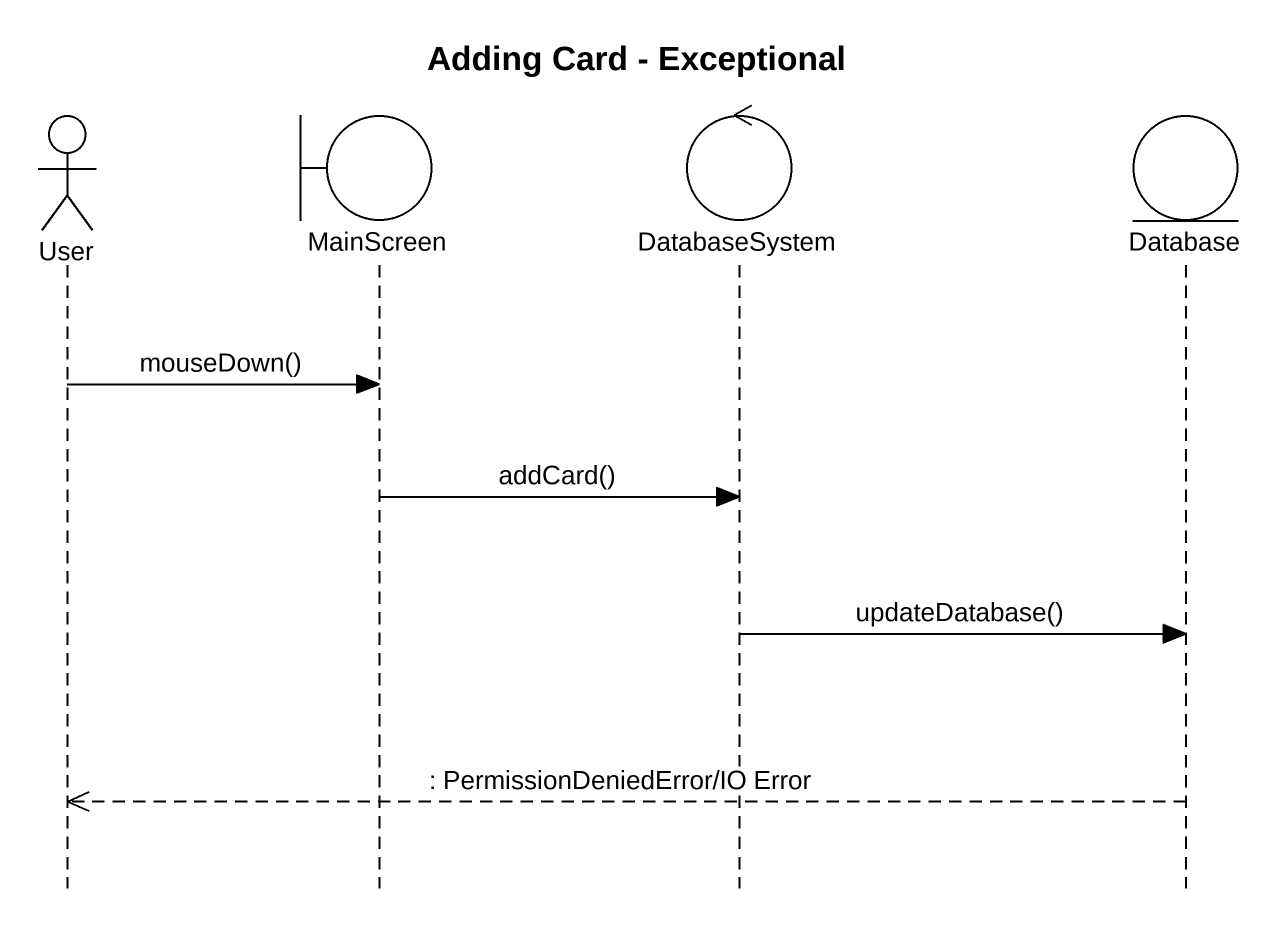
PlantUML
@startuml
title Adding Card - Exceptional
hide footbox
actor User
boundary MainScreen
control DatabaseSystem
entity "Database" as Database_

User -> MainScreen : mouseDown()
MainScreen -> DatabaseSystem : addCard()
DatabaseSystem -> Database_ : updateDatabase()
Database_ -->> User : : PermissionDeniedError/IO Error
@enduml
